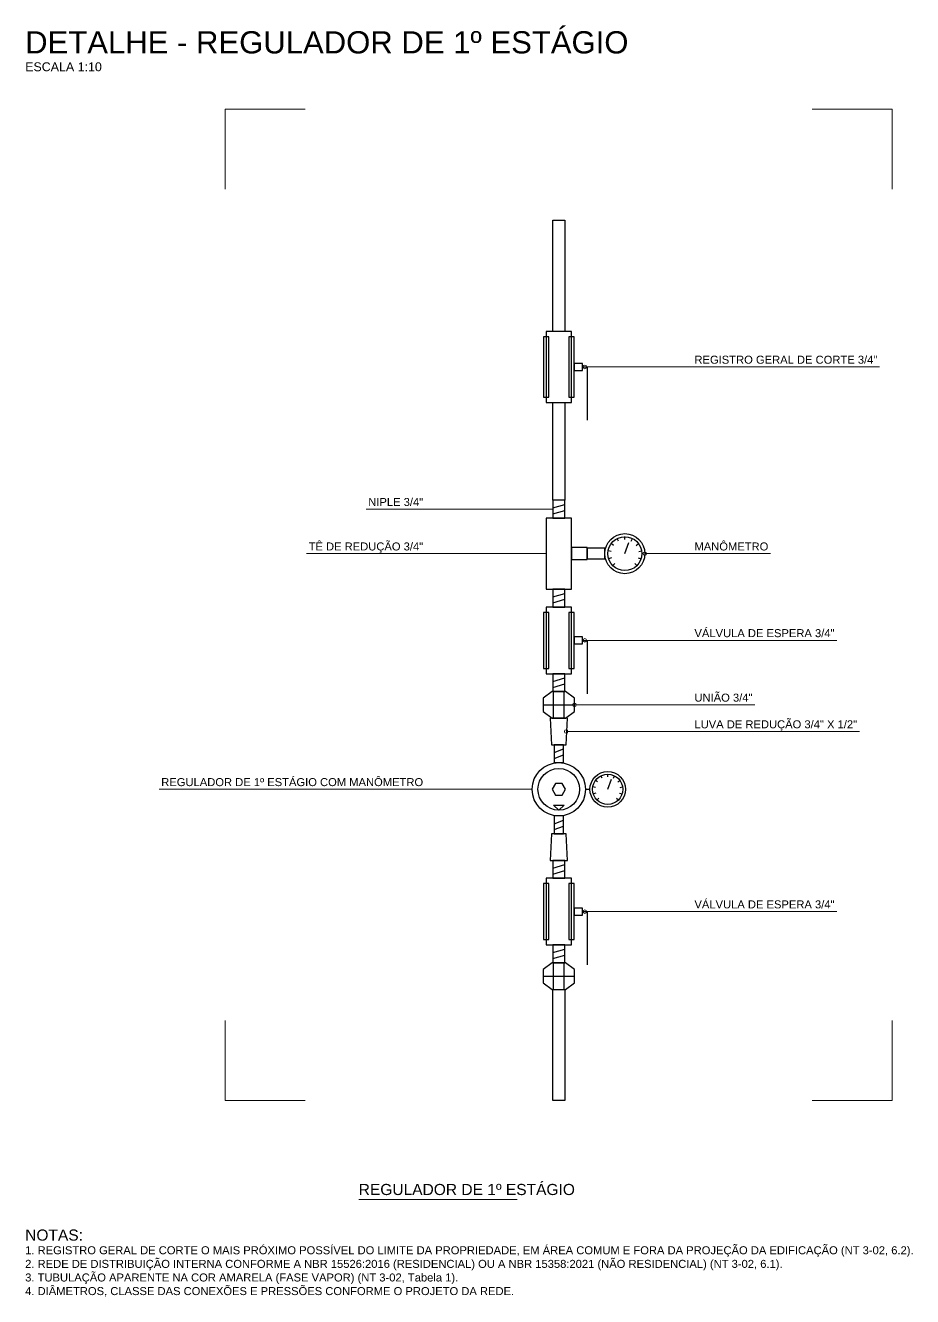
# Model space of a CAD drawing. Header units: metres. Extents: x -2 to 241, y -44 to 80.
# Drawn here: x 230.001 to 231.996, y 8.129 to 10.988 of the extents above; entities that cross this region are included whole.
import ezdxf
from ezdxf.enums import TextEntityAlignment as Align

# ---------------------------------------------------------------- set-up
doc = ezdxf.new("R2010")
doc.units = ezdxf.units.M
doc.header["$LTSCALE"] = 0.1
for name, color, linetype, lineweight in [('DETALHE_AUX', 8, 'Continuous', 13), ('DETALHE_GLP', 30, 'Continuous', 25), ('DETALHE_TEXTO', 7, 'Continuous', 13)]:
    doc.layers.add(name, color=color, linetype=linetype, lineweight=lineweight)
doc.styles.add('COSCIP-TEXTO', font='arial.ttf')

msp = doc.modelspace()

# ---------------------------------------------------------------- linework, layer by layer
at = {"layer": 'DETALHE_AUX'}
for p, q in [((231.2585, 10.22), (231.5, 10.22)), ((231.5, 10.22), (231.9213, 10.22)), ((230.7665, 9.9), (230.9, 9.9)), ((231.1865, 9.9), (230.9, 9.9)), ((230.6324, 9.8), (230.9, 9.8)), ((231.1715, 9.8), (230.9, 9.8)), ((231.3935, 9.8), (231.5, 9.8)), ((231.5, 9.8), (231.6762, 9.8)), ((231.2585, 9.605), (231.5, 9.605)), ((231.5, 9.605), (231.825, 9.605)), ((231.2351, 9.46), (231.5, 9.46)), ((231.5, 9.46), (231.6405, 9.46)), ((231.2165, 9.4), (231.5, 9.4)), ((231.5, 9.4), (231.8758, 9.4)), ((230.301, 9.27), (230.9, 9.27)), ((231.14, 9.27), (230.9, 9.27)), ((231.2585, 8.995), (231.5, 8.995)), ((231.5, 8.995), (231.825, 8.995)), ((230.75, 8.3475), (231.1065, 8.3475))]:
    msp.add_line(p, q, dxfattribs=at)
for points in [[(230.63, 10.8), (230.45, 10.8), (230.45, 10.62)], [(231.77, 10.8), (231.95, 10.8), (231.95, 10.62)], [(230.63, 8.57), (230.45, 8.57), (230.45, 8.75)], [(231.77, 8.57), (231.95, 8.57), (231.95, 8.75)]]:
    msp.add_lwpolyline(points, dxfattribs=at)
for centre in [(231.2585, 10.22), (231.3935, 9.8), (231.2585, 9.605), (231.2351, 9.46), (231.2165, 9.4), (231.2585, 8.995)]:
    msp.add_circle(centre, 0.004, dxfattribs=at)
at = {"layer": 'DETALHE_GLP'}
for p, q in [((231.1865, 9.9027), (231.2135, 9.9107)), ((231.1865, 9.8893), (231.2135, 9.8973)), ((231.3485, 9.8315), (231.3485, 9.8383)), ((231.3174, 9.8049), (231.3107, 9.806)), ((231.323, 9.8185), (231.3176, 9.8225)), ((231.3342, 9.8281), (231.3311, 9.8341)), ((231.3485, 9.8), (231.3577, 9.8254)), ((231.3628, 9.8281), (231.3659, 9.8341)), ((231.374, 9.8185), (231.3794, 9.8225)), ((231.3796, 9.8049), (231.3863, 9.806)), ((231.3185, 9.7903), (231.3121, 9.7882)), ((231.3262, 9.7777), (231.3215, 9.773)), ((231.3708, 9.7777), (231.3755, 9.773)), ((231.3785, 9.7903), (231.3849, 9.7882)), ((231.1865, 9.7027), (231.2135, 9.7107)), ((231.1865, 9.6893), (231.2135, 9.6973)), ((231.1865, 9.5127), (231.2135, 9.5207)), ((231.1865, 9.4993), (231.2135, 9.5073)), ((231.1883, 9.43), (231.1883, 9.49)), ((231.2117, 9.43), (231.2117, 9.49)), ((231.1649, 9.46), (231.2351, 9.46)), ((231.1895, 9.3527), (231.2105, 9.3607)), ((231.1895, 9.3393), (231.2105, 9.3473)), ((231.2973, 9.2949), (231.2946, 9.3003)), ((231.31, 9.298), (231.31, 9.304)), ((231.31, 9.27), (231.3182, 9.2926)), ((231.3227, 9.2949), (231.3254, 9.3003)), ((231.26, 9.27), (231.27, 9.27)), ((231.2823, 9.2744), (231.2764, 9.2753)), ((231.2873, 9.2865), (231.2825, 9.29)), ((231.3327, 9.2865), (231.3375, 9.29)), ((231.3377, 9.2744), (231.3436, 9.2753)), ((231.2834, 9.2613), (231.2777, 9.2595)), ((231.2902, 9.2502), (231.286, 9.246)), ((231.3298, 9.2502), (231.334, 9.246)), ((231.3366, 9.2613), (231.3423, 9.2595)), ((231.1895, 9.1927), (231.2105, 9.2007)), ((231.1895, 9.1793), (231.2105, 9.1873)), ((231.1865, 9.0927), (231.2135, 9.1007)), ((231.1865, 9.0793), (231.2135, 9.0873)), ((231.1865, 8.9027), (231.2135, 8.9107)), ((231.1865, 8.8893), (231.2135, 8.8973)), ((231.1883, 8.82), (231.1883, 8.88)), ((231.2117, 8.82), (231.2117, 8.88)), ((231.1649, 8.85), (231.2351, 8.85))]:
    msp.add_line(p, q, dxfattribs=at)
for points in [[(231.2135, 10.3), (231.1865, 10.3), (231.1865, 10.55), (231.2135, 10.55), (231.2135, 10.3)], [(231.1715, 10.14), (231.2285, 10.14), (231.2285, 10.3), (231.1715, 10.3)], [(231.1655, 10.152), (231.1775, 10.152), (231.1775, 10.288), (231.1655, 10.288)], [(231.2225, 10.152), (231.2345, 10.152), (231.2345, 10.288), (231.2225, 10.288)], [(231.2345, 10.212), (231.2535, 10.212), (231.2535, 10.228), (231.2345, 10.228)], [(231.2135, 9.92), (231.1865, 9.92), (231.1865, 10.14), (231.2135, 10.14), (231.2135, 9.92)], [(231.1865, 9.88), (231.2135, 9.88), (231.2135, 9.92), (231.1865, 9.92)], [(231.1715, 9.72), (231.2285, 9.72), (231.2285, 9.88), (231.1715, 9.88)], [(231.2285, 9.7865), (231.2635, 9.7865), (231.2635, 9.8135), (231.2285, 9.8135)], [(231.2635, 9.788), (231.3035, 9.788), (231.3035, 9.812), (231.2635, 9.812)], [(231.1865, 9.68), (231.2135, 9.68), (231.2135, 9.72), (231.1865, 9.72)], [(231.1655, 9.542), (231.1775, 9.542), (231.1775, 9.668), (231.1655, 9.668)], [(231.1715, 9.53), (231.2285, 9.53), (231.2285, 9.68), (231.1715, 9.68)], [(231.2225, 9.542), (231.2345, 9.542), (231.2345, 9.668), (231.2225, 9.668)], [(231.2345, 9.597), (231.2535, 9.597), (231.2535, 9.613), (231.2345, 9.613)], [(231.1865, 9.49), (231.2135, 9.49), (231.2135, 9.53), (231.1865, 9.53)], [(231.1649, 9.445), (231.1849, 9.43), (231.2151, 9.43), (231.2351, 9.445), (231.2351, 9.475), (231.2151, 9.49), (231.1849, 9.49), (231.1649, 9.475)], [(231.1835, 9.37), (231.2165, 9.37), (231.2195, 9.43), (231.1805, 9.43)], [(231.1895, 9.33), (231.2105, 9.33), (231.2105, 9.37), (231.1895, 9.37)], [(231.188, 9.234), (231.212, 9.234), (231.2, 9.2232)], [(231.1895, 9.17), (231.2105, 9.17), (231.2105, 9.21), (231.1895, 9.21)], [(231.1805, 9.11), (231.2195, 9.11), (231.2165, 9.17), (231.1835, 9.17)], [(231.1865, 9.07), (231.2135, 9.07), (231.2135, 9.11), (231.1865, 9.11)], [(231.1715, 8.92), (231.2285, 8.92), (231.2285, 9.07), (231.1715, 9.07)], [(231.1655, 8.932), (231.1775, 8.932), (231.1775, 9.058), (231.1655, 9.058)], [(231.2225, 8.932), (231.2345, 8.932), (231.2345, 9.058), (231.2225, 9.058)], [(231.2345, 8.987), (231.2535, 8.987), (231.2535, 9.003), (231.2345, 9.003)], [(231.1865, 8.88), (231.2135, 8.88), (231.2135, 8.92), (231.1865, 8.92)], [(231.1649, 8.835), (231.1849, 8.82), (231.2151, 8.82), (231.2351, 8.835), (231.2351, 8.865), (231.2151, 8.88), (231.1849, 8.88), (231.1649, 8.865)], [(231.2135, 8.57), (231.1865, 8.57), (231.1865, 8.82), (231.2135, 8.82), (231.2135, 8.57)]]:
    msp.add_lwpolyline(points, close=True, dxfattribs=at)
for points in [[(231.2535, 10.22), (231.2635, 10.22), (231.2635, 10.1)], [(231.2535, 9.605), (231.2635, 9.605), (231.2635, 9.485)], [(231.215, 9.27), (231.2075, 9.283), (231.1925, 9.283), (231.185, 9.27), (231.1925, 9.257), (231.2075, 9.257), (231.215, 9.27)], [(231.2535, 8.995), (231.2635, 8.995), (231.2635, 8.875)]]:
    msp.add_lwpolyline(points, dxfattribs=at)
for centre, radius in [((231.3485, 9.8), 0.045), ((231.3485, 9.8), 0.0382), ((231.2, 9.27), 0.06), ((231.2, 9.27), 0.0468), ((231.31, 9.27), 0.04), ((231.31, 9.27), 0.034)]:
    msp.add_circle(centre, radius, dxfattribs=at)

# ---------------------------------------------------------------- texts
at = {"layer": 'DETALHE_TEXTO', "style": 'COSCIP-TEXTO'}
for s, height, p in [('DETALHE - REGULADOR DE 1º ESTÁGIO', 0.05, (230, 10.95)), ('REGISTRO GERAL DE CORTE 3/4"', 0.018, (231.505, 10.2362)), ('NIPLE 3/4"', 0.018, (230.7715, 9.9162)), ('TÊ DE REDUÇÃO 3/4"', 0.018, (230.6374, 9.8162)), ('MANÔMETRO', 0.018, (231.505, 9.8162)), ('VÁLVULA DE ESPERA 3/4"', 0.018, (231.505, 9.6212)), ('UNIÃO 3/4"', 0.018, (231.505, 9.4762)), ('LUVA DE REDUÇÃO 3/4" X 1/2"', 0.018, (231.505, 9.4162)), ('REGULADOR DE 1º ESTÁGIO COM MANÔMETRO', 0.018, (230.306, 9.2862)), ('VÁLVULA DE ESPERA 3/4"', 0.018, (231.505, 9.0112)), ('REGULADOR DE 1º ESTÁGIO', 0.025, (230.75, 8.37)), ('NOTAS:', 0.025, (230, 8.2675)), ('1. REGISTRO GERAL DE CORTE O MAIS PRÓXIMO POSSÍVEL DO LIMITE DA PROPRIEDADE, EM ÁREA COMUM E FORA DA PROJEÇÃO DA EDIFICAÇÃO (NT 3-02, 6.2).', 0.018, (230, 8.2333)), ('2. REDE DE DISTRIBUIÇÃO INTERNA CONFORME A NBR 15526:2016 (RESIDENCIAL) OU A NBR 15358:2021 (NÃO RESIDENCIAL) (NT 3-02, 6.1).', 0.018, (230, 8.2027)), ('3. TUBULAÇÃO APARENTE NA COR AMARELA (FASE VAPOR) (NT 3-02, Tabela 1).', 0.018, (230, 8.1721)), ('4. DIÂMETROS, CLASSE DAS CONEXÕES E PRESSÕES CONFORME O PROJETO DA REDE.', 0.018, (230, 8.1415))]:
    msp.add_text(s, height=height, dxfattribs=at).set_placement(p, align=Align.MIDDLE_LEFT)
at = {"layer": 'DETALHE_TEXTO', "color": 8, "style": 'COSCIP-TEXTO'}
msp.add_text('ESCALA 1:10', height=0.02, dxfattribs=at).set_placement((230, 10.895), align=Align.MIDDLE_LEFT)

doc.saveas('drawing.dxf')
